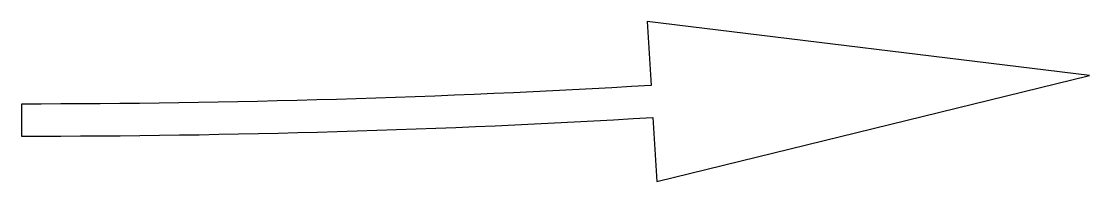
# Model space of a CAD drawing. Header units: metres. Extents: x 0 to 5, y -0.29 to 0.46.
import ezdxf

# ---------------------------------------------------------------- set-up
doc = ezdxf.new("R2010")
doc.units = ezdxf.units.M
doc.header["$LTSCALE"] = 0.2

msp = doc.modelspace()

# ---------------------------------------------------------------- linework, layer by layer
at = {"flags": 128}
msp.add_lwpolyline([(2.9537, 0.0121), (2.9714, -0.2874), (4.9957, 0.2077), (2.9272, 0.4613), (2.9449, 0.1618, -0.014734), (0, 0.075), (0, -0.075, 0.014734)], format="xyb", close=True, dxfattribs=at)

doc.saveas('drawing.dxf')
